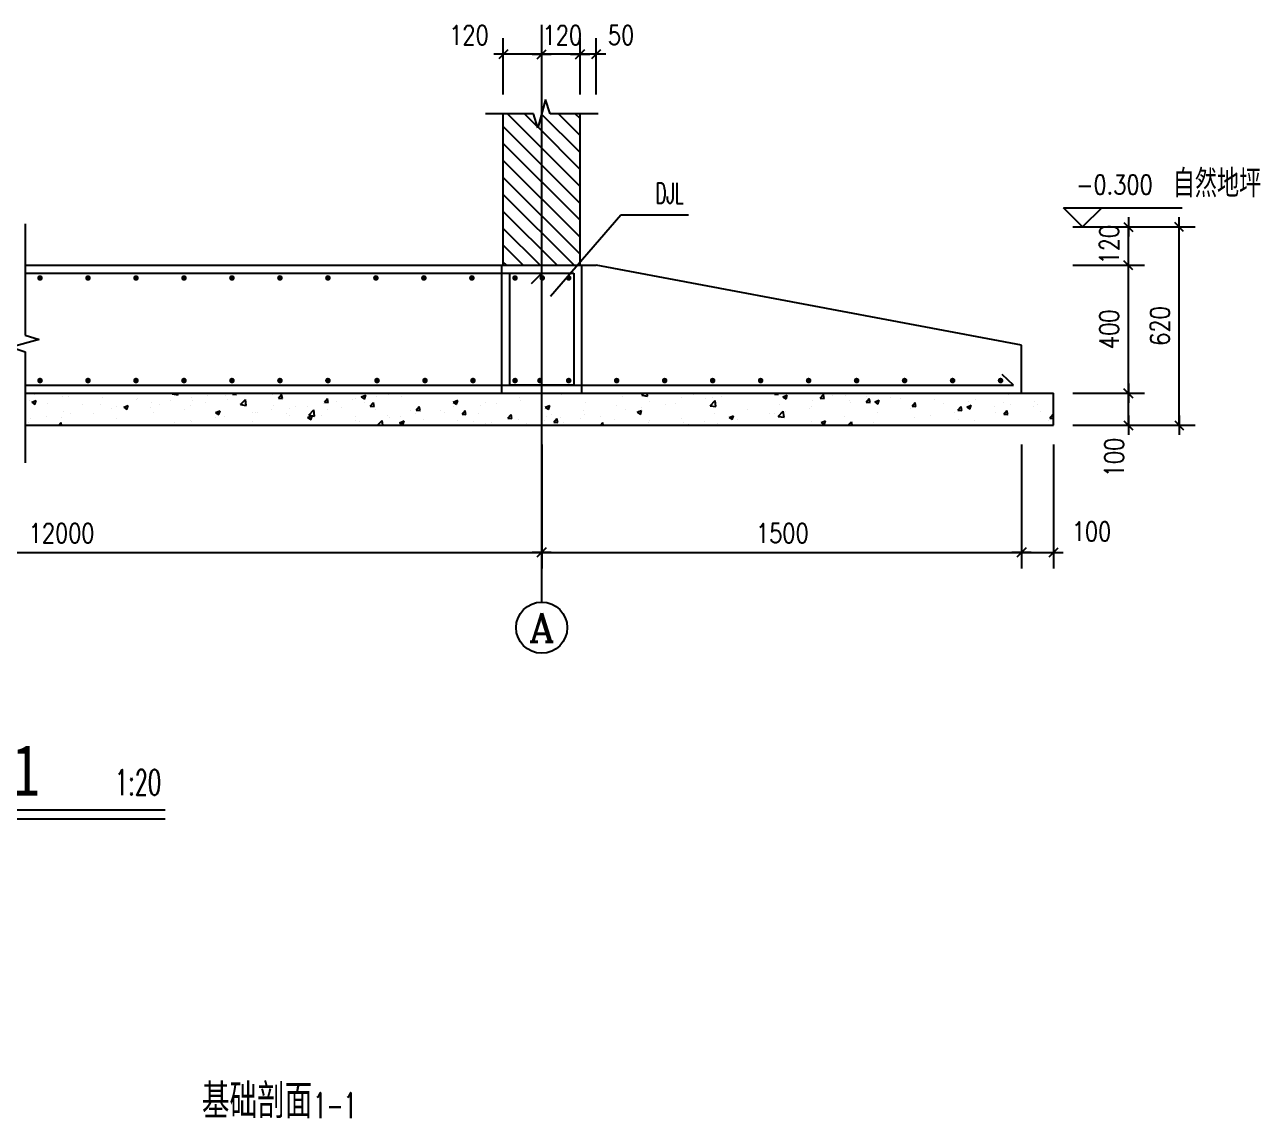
# Model space of a CAD drawing. Extents: x -84066 to -76722, y -618074 to -614071.
# Drawn here: x -80584 to -76722, y -617490 to -614071 of the extents above; entities that cross this region are included whole.
import ezdxf
from ezdxf.enums import TextEntityAlignment as Align

# ---------------------------------------------------------------- set-up
doc = ezdxf.new("R2010")
doc.units = 0
doc.header["$LTSCALE"] = 1000
doc.linetypes.add('DOTE', pattern=[2.42, 2, -0.2, 0.02, -0.2])
doc.layers.get('0').update_dxf_attribs({"linetype": 'CONTINUOUS'})
for name, color, linetype in [('AXIS', 3, 'CONTINUOUS'), ('AXIS_TEXT', 7, 'CONTINUOUS'), ('DOTE', 1, 'DOTE'), ('OTHER', 7, 'CONTINUOUS'), ('PUB_DIM', 3, 'CONTINUOUS'), ('PUB_TEXT', 7, 'CONTINUOUS'), ('基础', 4, 'CONTINUOUS'), ('填充', 7, 'CONTINUOUS'), ('钢筋', 3, 'CONTINUOUS')]:
    doc.layers.add(name, color=color, linetype=linetype)
doc.styles.add('-黑体', font='simhei_0.ttf', dxfattribs={"width": 0.8})
doc.styles.add('_HZTXT', font='txt.shx', dxfattribs={"width": 0.8, "bigfont": 'HZTXT.shx'})
doc.styles.add('_SIMPLEX', font='SIMPLEX.shx', dxfattribs={"width": 0.6})
doc.styles.add('COMPLEX', font='COMPLEX')
doc.styles.add('DIM_FONT', font='SIMPLEX', dxfattribs={"width": 0.8})

msp = doc.modelspace()

# ---------------------------------------------------------------- hatches: boundary and pattern name
at = {"layer": '钢筋'}
for points in [[(-80545.3, -614862.9, 1), (-80527.6, -614862.9, 1)], [(-80395.3, -614862.9, 1), (-80377.6, -614862.9, 1)], [(-80245.3, -614862.9, 1), (-80227.6, -614862.9, 1)], [(-80095.3, -614862.9, 1), (-80077.6, -614862.9, 1)], [(-79945.3, -614862.9, 1), (-79927.6, -614862.9, 1)], [(-79795.3, -614862.9, 1), (-79777.6, -614862.9, 1)], [(-79645.3, -614862.9, 1), (-79627.6, -614862.9, 1)], [(-79495.3, -614862.9, 1), (-79477.6, -614862.9, 1)], [(-79345.3, -614862.9, 1), (-79327.6, -614862.9, 1)], [(-79195.3, -614862.9, 1), (-79177.6, -614862.9, 1)], [(-79042.7, -614862.9, -1), (-79060.3, -614862.9, -1)], [(-78957.6, -614862.9, -1), (-78975.2, -614862.9, -1)], [(-78874.9, -614862.9, -1), (-78892.5, -614862.9, -1)], [(-80545.3, -615183.6, -1), (-80527.6, -615183.6, -1)], [(-80395.3, -615183.6, -1), (-80377.6, -615183.6, -1)], [(-80245.3, -615183.6, -1), (-80227.6, -615183.6, -1)], [(-80095.3, -615183.6, -1), (-80077.6, -615183.6, -1)], [(-79945.3, -615183.6, -1), (-79927.6, -615183.6, -1)], [(-79795.3, -615183.6, -1), (-79777.6, -615183.6, -1)], [(-79645.3, -615183.6, -1), (-79627.6, -615183.6, -1)], [(-79491.8, -615183.6, -1), (-79474.1, -615183.6, -1)], [(-79341.8, -615183.6, -1), (-79324.1, -615183.6, -1)], [(-79191.8, -615183.6, -1), (-79174.1, -615183.6, -1)], [(-79042.7, -615183.6, 1), (-79060.3, -615183.6, 1)], [(-78964.8, -615183.6, 1), (-78982.4, -615183.6, 1)], [(-78874.9, -615183.6, 1), (-78892.5, -615183.6, 1)], [(-78724.9, -615183.6, 1), (-78742.5, -615183.6, 1)], [(-78574.9, -615183.6, 1), (-78592.5, -615183.6, 1)], [(-78424.9, -615183.6, 1), (-78442.5, -615183.6, 1)], [(-78274.9, -615183.6, 1), (-78292.5, -615183.6, 1)], [(-78124.9, -615183.6, 1), (-78142.5, -615183.6, 1)], [(-77974.9, -615183.6, 1), (-77992.5, -615183.6, 1)], [(-77824.9, -615183.6, 1), (-77842.5, -615183.6, 1)], [(-77674.9, -615183.6, 1), (-77692.5, -615183.6, 1)], [(-77524.9, -615183.6, 1), (-77542.5, -615183.6, 1)]]:
    msp.add_hatch(color=256, dxfattribs=at).paths.add_polyline_path(points)

# ---------------------------------------------------------------- linework, layer by layer
for p, q in [((-79058.1, -614163.7, 0), (-79118.1, -614163.7, 0)), ((-79074.1, -614149.7, 0), (-79102.1, -614177.7, 0)), ((-78998.1, -614163.7, 0), (-78938.1, -614163.7, 0)), ((-78998.1, -614163.7, 0), (-78938.1, -614163.7, 0)), ((-78982.1, -614177.7, 0), (-78954.1, -614149.7, 0)), ((-78982.1, -614177.7, 0), (-78954.1, -614149.7, 0)), ((-78818.1, -614163.7, 0), (-78878.1, -614163.7, 0)), ((-78878.1, -614163.7, 0), (-78818.1, -614163.7, 0)), ((-78862.1, -614177.7, 0), (-78834.1, -614149.7, 0)), ((-78834.1, -614149.7, 0), (-78862.1, -614177.7, 0)), ((-78768.1, -614163.7, 0), (-78828.1, -614163.7, 0)), ((-78784.1, -614149.7, 0), (-78812.1, -614177.7, 0)), ((-77134.2, -614673.2, 0), (-77134.2, -614733.2, 0)), ((-76975.3, -614733.2, 0), (-76975.3, -614673.2, 0)), ((-77148.2, -614689.2, 0), (-77120.2, -614717.2, 0)), ((-76961.3, -614717.2, 0), (-76989.3, -614689.2, 0)), ((-77134.2, -614853.2, 0), (-77134.2, -614793.2, 0)), ((-77134.2, -614853.2, 0), (-77134.2, -614793.2, 0)), ((-77120.2, -614837.2, 0), (-77148.2, -614809.2, 0)), ((-77120.2, -614837.2, 0), (-77148.2, -614809.2, 0)), ((-77120.2, -615237.2, 0), (-77148.2, -615209.2, 0)), ((-77148.2, -615209.2, 0), (-77120.2, -615237.2, 0)), ((-77134.2, -615193.2, 0), (-77134.2, -615253.2, 0)), ((-77134.2, -615253.2, 0), (-77134.2, -615193.2, 0)), ((-77134.2, -615293.2, 0), (-77134.2, -615353.2, 0)), ((-76975.3, -615293.2, 0), (-76975.3, -615353.2, 0)), ((-77148.2, -615309.2, 0), (-77120.2, -615337.2, 0)), ((-76989.3, -615309.2, 0), (-76961.3, -615337.2, 0)), ((-78998.1, -615721, 0), (-78938.1, -615721, 0)), ((-78938.1, -615721, 0), (-78998.1, -615721, 0)), ((-78954.1, -615707, 0), (-78982.1, -615735, 0)), ((-78982.1, -615735, 0), (-78954.1, -615707, 0)), ((-77498.1, -615721, 0), (-77438.1, -615721, 0)), ((-77438.1, -615721, 0), (-77498.1, -615721, 0)), ((-77454.1, -615707, 0), (-77482.1, -615735, 0)), ((-77482.1, -615735, 0), (-77454.1, -615707, 0)), ((-77398.1, -615721, 0), (-77338.1, -615721, 0)), ((-77382.1, -615735, 0), (-77354.1, -615707, 0))]:
    msp.add_line(p, q)
msp.add_circle((-78968.1, -615956.1, 0), 80)
at = {"layer": 'AXIS'}
msp.add_line((-78968.1, -615876.1, 0), (-78968.1, -615244.4, 0), dxfattribs=at)
at = {"layer": 'DOTE'}
msp.add_line((-78968.1, -615430.1, 0), (-78968.1, -614071.1, 0), dxfattribs=at)
at = {"layer": 'OTHER'}
for p, q in [((-78956.1, -614305.4, 0), (-78980.1, -614393.4, 0)), ((-78942.1, -614349.4, 0), (-78956.1, -614305.4, 0)), ((-78994.1, -614349.4, 0), (-79144.1, -614349.4, 0)), ((-78980.1, -614393.4, 0), (-78994.1, -614349.4, 0)), ((-78792.1, -614349.4, 0), (-78942.1, -614349.4, 0)), ((-80583.1, -614694, 0), (-80583.1, -615041.3, 0)), ((-80539.1, -615055.3, 0), (-80627.1, -615079.3, 0)), ((-80583.1, -615041.3, 0), (-80539.1, -615055.3, 0)), ((-80627.1, -615079.3, 0), (-80583.1, -615093.3, 0)), ((-80583.1, -615093.3, 0), (-80583.1, -615440.6, 0))]:
    msp.add_line(p, q, dxfattribs=at)
at = {"layer": 'PUB_DIM'}
for p, q in [((-79088.1, -614289.4, 0), (-79088.1, -614113.7, 0)), ((-78968.1, -614289.4, 0), (-78968.1, -614113.7, 0)), ((-78848.1, -614289.4, 0), (-78848.1, -614113.7, 0)), ((-78848.1, -614289.4, 0), (-78848.1, -614113.7, 0)), ((-78798.1, -614289.4, 0), (-78798.1, -614113.7, 0)), ((-78968.3, -614163.7, 0), (-79087.9, -614163.7, 0)), ((-78968.3, -614163.7, 0), (-78968.5, -614163.7, 0)), ((-78848.1, -614163.7, 0), (-78968.1, -614163.7, 0)), ((-78848.3, -614163.7, 0), (-78848.5, -614163.7, 0)), ((-78798.1, -614163.7, 0), (-78848.1, -614163.7, 0)), ((-78847.9, -614163.7, 0), (-78847.7, -614163.7, 0)), ((-78797.9, -614163.7, 0), (-78797.7, -614163.7, 0)), ((-77337.2, -614643.2, 0), (-77217.2, -614643.2, 0)), ((-77277.2, -614703.2, 0), (-77337.2, -614643.2, 0)), ((-77217.2, -614643.2, 0), (-77277.2, -614703.2, 0)), ((-77217.2, -614643.2, 0), (-76965.7, -614643.2, 0)), ((-77308.1, -614703.2, 0), (-77084.2, -614703.2, 0)), ((-77149.1, -614703.2, 0), (-76925.3, -614703.2, 0)), ((-77134.2, -614703, 0), (-77134.2, -614702.8, 0)), ((-77134.2, -614823.2, 0), (-77134.2, -614703.2, 0)), ((-76975.3, -615323, 0), (-76975.3, -614703.4, 0)), ((-77308.1, -614823.2, 0), (-77084.2, -614823.2, 0)), ((-77308.1, -614823.2, 0), (-77084.2, -614823.2, 0)), ((-77134.2, -615223, 0), (-77134.2, -614823.4, 0)), ((-77134.2, -614823.4, 0), (-77134.2, -614823.6, 0)), ((-77308.1, -615223.2, 0), (-77084.2, -615223.2, 0)), ((-77308.1, -615223.2, 0), (-77084.2, -615223.2, 0)), ((-77134.2, -615323, 0), (-77134.2, -615223.4, 0)), ((-77308.1, -615323.2, 0), (-77084.2, -615323.2, 0)), ((-77149.1, -615323.2, 0), (-76925.3, -615323.2, 0)), ((-78968.1, -615383.2, 0), (-78968.1, -615771, 0)), ((-78968.1, -615383.2, 0), (-78968.1, -615771, 0)), ((-77468.1, -615383.2, 0), (-77468.1, -615771, 0)), ((-77468.1, -615383.2, 0), (-77468.1, -615771, 0)), ((-77368.1, -615383.2, 0), (-77368.1, -615771, 0)), ((-81969.6, -615721, 0), (-78968.3, -615721, 0)), ((-78967.9, -615721, 0), (-77468.3, -615721, 0)), ((-77467.9, -615721, 0), (-77368.3, -615721, 0))]:
    msp.add_line(p, q, dxfattribs=at)
at = {"layer": 'PUB_TEXT'}
for p, q in [((-78940.2, -614919.8, 0), (-78720.4, -614665, 0)), ((-78720.4, -614665, 0), (-78509.4, -614665, 0)), ((-80798.7, -616525.4, 0), (-80145.5, -616525.4, 0)), ((-80798.7, -616553.6, 0), (-80145.5, -616553.6, 0))]:
    msp.add_line(p, q, dxfattribs=at)
at = {"layer": '基础'}
for p, q in [((-79088.1, -614823.2, 0), (-79088.1, -614349.4, 0)), ((-78848.1, -614823.2, 0), (-78848.1, -614349.4, 0)), ((-80583.1, -614823.2, 0), (-78798.1, -614823.2, 0)), ((-79093.1, -615223.2, 0), (-79093.1, -614823.2, 0)), ((-78843.1, -615223.2, 0), (-78843.1, -614823.2, 0)), ((-77468.1, -615073.2, 0), (-78798.1, -614823.2, 0)), ((-77468.1, -615223.2, 0), (-77468.1, -615073.2, 0)), ((-80583.1, -615223.2, 0), (-77368.1, -615223.2, 0)), ((-77368.1, -615323.2, 0), (-77368.1, -615223.2, 0)), ((-80583.1, -615323.2, 0), (-77368.1, -615323.2, 0))]:
    msp.add_line(p, q, dxfattribs=at)
at = {"layer": '填充'}
for p, q in [((-78954.2, -614311.3, 0), (-78957, -614308.6, 0)), ((-78848.1, -614576.5, 0), (-79075.2, -614349.4, 0)), ((-78981, -614390.6, 0), (-79022.2, -614349.4, 0)), ((-78848.1, -614470.5, 0), (-78968.3, -614350.3, 0)), ((-78848.1, -614417.4, 0), (-78916.1, -614349.4, 0)), ((-78848.1, -614364.4, 0), (-78863.1, -614349.4, 0)), ((-78848.1, -614629.6, 0), (-79088.1, -614389.6, 0)), ((-78848.1, -614523.5, 0), (-78979.7, -614391.9, 0)), ((-78848.1, -614682.6, 0), (-79088.1, -614442.6, 0)), ((-78848.1, -614735.6, 0), (-79088.1, -614495.6, 0)), ((-78848.1, -614788.7, 0), (-79088.1, -614548.7, 0)), ((-78866.6, -614823.2, 0), (-79088.1, -614601.7, 0)), ((-78919.6, -614823.2, 0), (-79088.1, -614654.7, 0)), ((-78972.6, -614823.2, 0), (-79088.1, -614707.8, 0)), ((-79025.7, -614823.2, 0), (-79088.1, -614760.8, 0)), ((-79078.7, -614823.2, 0), (-79088.1, -614813.8, 0)), ((-80554, -615228.5, 0), (-80554, -615228.5, 0)), ((-80513.9, -615224, 0), (-80513.9, -615224, 0)), ((-80122.9, -615225.5, 0), (-80120.7, -615223.2, 0)), ((-80122.9, -615225.5, 0), (-80105.1, -615228.2, 0)), ((-80105.1, -615228.3, 0), (-80105.7, -615223.2, 0)), ((-79934.3, -615226.1, 0), (-79931.9, -615223.2, 0)), ((-79934.3, -615226.1, 0), (-79922.3, -615227.2, 0)), ((-79922.3, -615227.2, 0), (-79923.1, -615223.2, 0)), ((-79812.9, -615223.2, 0), (-79809.5, -615225.5, 0)), ((-79809.5, -615225.5, 0), (-79808.7, -615223.2, 0)), ((-79790.8, -615238.7, 0), (-79781.2, -615227.2, 0)), ((-79778.9, -615239.7, 0), (-79781.2, -615227.2, 0)), ((-79447.7, -615227.7, 0), (-79447.7, -615227.7, 0)), ((-78936, -615223.3, 0), (-78936, -615223.3, 0)), ((-78906.9, -615228.3, 0), (-78906.9, -615228.3, 0)), ((-78655.3, -615229.3, 0), (-78649.4, -615223.2, 0)), ((-78637.5, -615232.1, 0), (-78638.5, -615223.2, 0)), ((-78494.5, -615223.2, 0), (-78491.8, -615225, 0)), ((-78491.8, -615225.1, 0), (-78491.1, -615223.2, 0)), ((-78329.4, -615224.3, 0), (-78329.4, -615224.3, 0)), ((-78240.6, -615226.3, 0), (-78238.1, -615223.2, 0)), ((-78240.6, -615226.3, 0), (-78228.7, -615227.3, 0)), ((-78228.7, -615227.4, 0), (-78229.4, -615223.2, 0)), ((-78214.3, -615234.4, 0), (-78200.3, -615229, 0)), ((-78204.3, -615241.1, 0), (-78200.3, -615229, 0)), ((-78166.3, -615225.6, 0), (-78166.3, -615225.6, 0)), ((-78097.2, -615238.8, 0), (-78087.5, -615227.3, 0)), ((-78085.2, -615239.9, 0), (-78087.5, -615227.4, 0)), ((-77890.3, -615225.7, 0), (-77890.3, -615225.7, 0)), ((-77508, -615227.7, 0), (-77508, -615227.7, 0)), ((-80569.3, -615247.1, 0), (-80569.3, -615247.1, 0)), ((-80562.4, -615251.2, 0), (-80548.3, -615245.9, 0)), ((-80562.4, -615251.2, 0), (-80552.4, -615258, 0)), ((-80552.4, -615258, 0), (-80548.3, -615245.9, 0)), ((-80511.9, -615255.4, 0), (-80511.9, -615255.4, 0)), ((-80466.6, -615233, 0), (-80466.6, -615233, 0)), ((-80447.3, -615233, 0), (-80447.3, -615233, 0)), ((-80405.1, -615259.9, 0), (-80405.1, -615259.9, 0)), ((-80346.8, -615259, 0), (-80346.8, -615259, 0)), ((-80340.5, -615237.6, 0), (-80340.5, -615237.6, 0)), ((-80298.3, -615264.4, 0), (-80298.3, -615264.4, 0)), ((-80274.9, -615267.3, 0), (-80260.9, -615261.9, 0)), ((-80274.9, -615267.3, 0), (-80265, -615274, 0)), ((-80265, -615274, 0), (-80260.9, -615261.9, 0)), ((-80264.3, -615263.1, 0), (-80264.3, -615263.1, 0)), ((-80233.8, -615242.1, 0), (-80233.8, -615242.1, 0)), ((-80230.2, -615239, 0), (-80230.2, -615239, 0)), ((-80188.6, -615253.2, 0), (-80188.6, -615253.2, 0)), ((-80161.4, -615257.7, 0), (-80161.4, -615257.7, 0)), ((-80127, -615246.6, 0), (-80127, -615246.6, 0)), ((-80065.6, -615262.9, 0), (-80065.6, -615262.9, 0)), ((-80062.3, -615236.5, 0), (-80062.3, -615236.5, 0)), ((-80060.4, -615244.9, 0), (-80060.4, -615244.9, 0)), ((-80020.2, -615251.1, 0), (-80020.2, -615251.1, 0)), ((-80012.2, -615229.9, 0), (-80012.2, -615229.9, 0)), ((-79956.5, -615229.9, 0), (-79956.5, -615229.9, 0)), ((-79949, -615242.8, 0), (-79949, -615242.8, 0)), ((-79913.5, -615255.6, 0), (-79913.5, -615255.6, 0)), ((-79909.4, -615258.6, 0), (-79893.9, -615242.4, 0)), ((-79909.4, -615258.6, 0), (-79891.6, -615261.4, 0)), ((-79891.6, -615261.4, 0), (-79893.8, -615242.4, 0)), ((-79806.7, -615260.1, 0), (-79806.7, -615260.1, 0)), ((-79790.8, -615238.7, 0), (-79778.9, -615239.7, 0)), ((-79736.9, -615265.7, 0), (-79736.9, -615265.7, 0)), ((-79699.9, -615264.6, 0), (-79699.9, -615264.6, 0)), ((-79651.4, -615254.6, 0), (-79651.4, -615254.6, 0)), ((-79647.4, -615251.2, 0), (-79637.7, -615239.7, 0)), ((-79647.4, -615251.2, 0), (-79635.4, -615252.3, 0)), ((-79635.4, -615252.3, 0), (-79637.7, -615239.8, 0)), ((-79610.6, -615249, 0), (-79610.6, -615249, 0)), ((-79560.6, -615242.4, 0), (-79560.6, -615242.4, 0)), ((-79548.7, -615240.5, 0), (-79548.7, -615240.5, 0)), ((-79532, -615234.8, 0), (-79518, -615229.4, 0)), ((-79532, -615234.8, 0), (-79522.1, -615241.5, 0)), ((-79522.7, -615252.8, 0), (-79522.7, -615252.8, 0)), ((-79522.1, -615241.5, 0), (-79518, -615229.4, 0)), ((-79503.9, -615263.8, 0), (-79494.3, -615252.3, 0)), ((-79503.9, -615263.8, 0), (-79492, -615264.8, 0)), ((-79492, -615264.8, 0), (-79494.3, -615252.3, 0)), ((-79484.8, -615232.5, 0), (-79484.8, -615232.5, 0)), ((-79406, -615232.7, 0), (-79406, -615232.7, 0)), ((-79360.5, -615276.3, 0), (-79350.8, -615264.8, 0)), ((-79348.5, -615277.4, 0), (-79350.8, -615264.9, 0)), ((-79244.6, -615250.8, 0), (-79230.6, -615245.4, 0)), ((-79244.6, -615250.8, 0), (-79234.7, -615257.5, 0)), ((-79243.5, -615265.2, 0), (-79243.5, -615265.2, 0)), ((-79234.6, -615257.5, 0), (-79230.6, -615245.5, 0)), ((-79159, -615261.5, 0), (-79159, -615261.5, 0)), ((-79142.5, -615252.4, 0), (-79142.5, -615252.4, 0)), ((-79108.9, -615254.9, 0), (-79108.9, -615254.9, 0)), ((-79038.6, -615237.4, 0), (-79038.6, -615237.4, 0)), ((-79033.2, -615245, 0), (-79033.2, -615245, 0)), ((-78957.2, -615266.8, 0), (-78943.2, -615261.4, 0)), ((-78957.2, -615266.8, 0), (-78947.2, -615273.5, 0)), ((-78947.2, -615273.6, 0), (-78943.2, -615261.5, 0)), ((-78831.1, -615252, 0), (-78831.1, -615252, 0)), ((-78733.5, -615262.1, 0), (-78733.5, -615262.1, 0)), ((-78714.5, -615232, 0), (-78714.5, -615232, 0)), ((-78657.3, -615267.4, 0), (-78657.3, -615267.4, 0)), ((-78655.3, -615229.3, 0), (-78637.5, -615232, 0)), ((-78630.8, -615248, 0), (-78630.8, -615248, 0)), ((-78581.6, -615257.5, 0), (-78581.6, -615257.5, 0)), ((-78549.9, -615255.8, 0), (-78549.9, -615255.8, 0)), ((-78529.8, -615235.2, 0), (-78529.8, -615235.2, 0)), ((-78455.2, -615240.8, 0), (-78455.2, -615240.8, 0)), ((-78441.8, -615262.4, 0), (-78426.2, -615246.2, 0)), ((-78441.8, -615262.4, 0), (-78424, -615265.2, 0)), ((-78433.3, -615235.8, 0), (-78433.3, -615235.8, 0)), ((-78424, -615265.2, 0), (-78426.2, -615246.2, 0)), ((-78405.2, -615234.2, 0), (-78405.2, -615234.2, 0)), ((-78224.6, -615259.9, 0), (-78224.6, -615259.9, 0)), ((-78214.3, -615234.4, 0), (-78204.3, -615241.1, 0)), ((-78123.6, -615265.8, 0), (-78123.6, -615265.8, 0)), ((-78120.8, -615244.9, 0), (-78120.8, -615244.9, 0)), ((-78097.2, -615238.8, 0), (-78085.2, -615239.9, 0)), ((-78059.5, -615230.1, 0), (-78059.5, -615230.1, 0)), ((-78018.1, -615230.8, 0), (-78018.1, -615230.8, 0)), ((-78007, -615245.8, 0), (-78007, -615245.8, 0)), ((-78003.6, -615253.3, 0), (-78003.6, -615253.3, 0)), ((-77953.7, -615251.4, 0), (-77944.1, -615239.9, 0)), ((-77953.7, -615251.4, 0), (-77941.8, -615252.4, 0)), ((-77953.5, -615246.7, 0), (-77953.5, -615246.7, 0)), ((-77952.8, -615234.6, 0), (-77952.8, -615234.6, 0)), ((-77941.8, -615252.5, 0), (-77944.1, -615239.9, 0)), ((-77926.9, -615250.4, 0), (-77912.9, -615245, 0)), ((-77926.9, -615250.4, 0), (-77916.9, -615257.1, 0)), ((-77916.9, -615257.1, 0), (-77912.8, -615245, 0)), ((-77877.8, -615236.8, 0), (-77877.8, -615236.8, 0)), ((-77846, -615239.1, 0), (-77846, -615239.1, 0)), ((-77810.3, -615263.9, 0), (-77800.6, -615252.4, 0)), ((-77810.3, -615263.9, 0), (-77798.3, -615265, 0)), ((-77798.3, -615265, 0), (-77800.6, -615252.5, 0)), ((-77739.2, -615243.6, 0), (-77739.2, -615243.6, 0)), ((-77712.9, -615255.5, 0), (-77712.9, -615255.5, 0)), ((-77666.8, -615276.5, 0), (-77657.2, -615265, 0)), ((-77654.8, -615277.6, 0), (-77657.2, -615265, 0)), ((-77639.4, -615266.4, 0), (-77625.4, -615261, 0)), ((-77639.4, -615266.4, 0), (-77629.5, -615273.1, 0)), ((-77632.5, -615248.1, 0), (-77632.5, -615248.1, 0)), ((-77629.5, -615273.1, 0), (-77625.4, -615261, 0)), ((-77611.9, -615242.7, 0), (-77611.9, -615242.7, 0)), ((-77552, -615265.8, 0), (-77552, -615265.8, 0)), ((-77525.7, -615252.6, 0), (-77525.7, -615252.6, 0)), ((-77501.9, -615259.2, 0), (-77501.9, -615259.2, 0)), ((-77432, -615265, 0), (-77432, -615265, 0)), ((-77426.2, -615249.3, 0), (-77426.2, -615249.3, 0)), ((-77418.9, -615257.1, 0), (-77418.9, -615257.1, 0)), ((-80580.1, -615299, 0), (-80580.1, -615299, 0)), ((-80566.5, -615302.9, 0), (-80566.5, -615302.9, 0)), ((-80516.5, -615296.3, 0), (-80516.5, -615296.3, 0)), ((-80469, -615299.6, 0), (-80469, -615299.6, 0)), ((-80463.4, -615279, 0), (-80463.4, -615279, 0)), ((-80440.7, -615286.4, 0), (-80440.7, -615286.4, 0)), ((-80368, -615286.8, 0), (-80368, -615286.8, 0)), ((-80314.4, -615269.7, 0), (-80314.4, -615269.7, 0)), ((-80298.9, -615302.9, 0), (-80298.9, -615302.9, 0)), ((-80264.1, -615271.8, 0), (-80264.1, -615271.8, 0)), ((-80191.6, -615268.9, 0), (-80191.6, -615268.9, 0)), ((-80182.2, -615282.9, 0), (-80182.2, -615282.9, 0)), ((-80084.8, -615273.4, 0), (-80084.8, -615273.4, 0)), ((-79989.1, -615298.9, 0), (-79989.1, -615298.9, 0)), ((-79987.5, -615283.3, 0), (-79973.5, -615277.9, 0)), ((-79987.5, -615283.3, 0), (-79977.6, -615290, 0)), ((-79978.1, -615278, 0), (-79978.1, -615278, 0)), ((-79977.5, -615290, 0), (-79973.5, -615277.9, 0)), ((-79959, -615296.5, 0), (-79959, -615296.5, 0)), ((-79871.3, -615282.5, 0), (-79871.3, -615282.5, 0)), ((-79862.8, -615282.2, 0), (-79862.8, -615282.2, 0)), ((-79856.3, -615282.4, 0), (-79856.3, -615282.4, 0)), ((-79812.7, -615275.6, 0), (-79812.7, -615275.6, 0)), ((-79764.5, -615287, 0), (-79764.5, -615287, 0)), ((-79755.9, -615292.8, 0), (-79755.9, -615292.8, 0)), ((-79755.3, -615269.6, 0), (-79755.3, -615269.6, 0)), ((-79700.1, -615299.3, 0), (-79686.1, -615293.9, 0)), ((-79700.1, -615299.3, 0), (-79690.1, -615306, 0)), ((-79696, -615291.7, 0), (-79680.4, -615275.5, 0)), ((-79696, -615291.7, 0), (-79678.2, -615294.5, 0)), ((-79690.1, -615306, 0), (-79686.1, -615293.9, 0)), ((-79678.2, -615294.5, 0), (-79680.4, -615275.5, 0)), ((-79657.8, -615291.5, 0), (-79657.8, -615291.5, 0)), ((-79639.3, -615272.8, 0), (-79639.3, -615272.8, 0)), ((-79593.2, -615269.1, 0), (-79593.2, -615269.1, 0)), ((-79551, -615296, 0), (-79551, -615296, 0)), ((-79486.4, -615273.6, 0), (-79486.4, -615273.6, 0)), ((-79450.1, -615294.3, 0), (-79450.1, -615294.3, 0)), ((-79444.2, -615300.5, 0), (-79444.2, -615300.5, 0)), ((-79411.1, -615294.7, 0), (-79411.1, -615294.7, 0)), ((-79379.6, -615278.2, 0), (-79379.6, -615278.2, 0)), ((-79361.1, -615288.1, 0), (-79361.1, -615288.1, 0)), ((-79360.5, -615276.3, 0), (-79348.5, -615277.4, 0)), ((-79346.2, -615279.3, 0), (-79346.2, -615279.3, 0)), ((-79337.5, -615305, 0), (-79337.5, -615305, 0)), ((-79285.3, -615278.2, 0), (-79285.3, -615278.2, 0)), ((-79272.9, -615282.7, 0), (-79272.9, -615282.7, 0)), ((-79217, -615288.9, 0), (-79207.4, -615277.4, 0)), ((-79217, -615288.9, 0), (-79205.1, -615289.9, 0)), ((-79205.1, -615289.9, 0), (-79207.4, -615277.4, 0)), ((-79166.1, -615287.2, 0), (-79166.1, -615287.2, 0)), ((-79073.6, -615301.4, 0), (-79063.9, -615289.9, 0)), ((-79073.6, -615301.4, 0), (-79061.6, -615302.5, 0)), ((-79064.4, -615292, 0), (-79064.4, -615292, 0)), ((-79061.6, -615302.5, 0), (-79063.9, -615290, 0)), ((-79059.3, -615291.7, 0), (-79059.3, -615291.7, 0)), ((-79041.1, -615304, 0), (-79041.1, -615304, 0)), ((-78952.6, -615296.2, 0), (-78952.6, -615296.2, 0)), ((-78947.7, -615272, 0), (-78947.7, -615272, 0)), ((-78938.4, -615289.9, 0), (-78938.4, -615289.9, 0)), ((-78930.1, -615314, 0), (-78920.5, -615302.5, 0)), ((-78918.2, -615315, 0), (-78920.5, -615302.5, 0)), ((-78909.4, -615300.6, 0), (-78909.4, -615300.6, 0)), ((-78845.8, -615300.7, 0), (-78845.8, -615300.7, 0)), ((-78837.4, -615277.1, 0), (-78837.4, -615277.1, 0)), ((-78833.7, -615290.7, 0), (-78833.7, -615290.7, 0)), ((-78783.2, -615295.9, 0), (-78783.2, -615295.9, 0)), ((-78739.1, -615305.2, 0), (-78739.1, -615305.2, 0)), ((-78707.4, -615274, 0), (-78707.4, -615274, 0)), ((-78669.8, -615282.8, 0), (-78655.7, -615277.5, 0)), ((-78669.8, -615282.8, 0), (-78659.8, -615289.6, 0)), ((-78666.5, -615275.9, 0), (-78666.5, -615275.9, 0)), ((-78659.8, -615289.6, 0), (-78655.7, -615277.5, 0)), ((-78532.2, -615301.8, 0), (-78532.2, -615301.8, 0)), ((-78428.3, -615286.8, 0), (-78428.3, -615286.8, 0)), ((-78382.3, -615298.9, 0), (-78368.3, -615293.5, 0)), ((-78382.3, -615298.9, 0), (-78372.4, -615305.6, 0)), ((-78382, -615303.2, 0), (-78382, -615303.2, 0)), ((-78372.4, -615305.6, 0), (-78368.3, -615293.5, 0)), ((-78356.9, -615305.8, 0), (-78356.9, -615305.8, 0)), ((-78325.6, -615272.7, 0), (-78325.6, -615272.7, 0)), ((-78255.7, -615286.5, 0), (-78255.7, -615286.5, 0)), ((-78240.2, -615285.8, 0), (-78240.2, -615285.8, 0)), ((-78228.4, -615295.5, 0), (-78212.8, -615279.3, 0)), ((-78228.4, -615295.5, 0), (-78210.6, -615298.3, 0)), ((-78210.6, -615298.3, 0), (-78212.8, -615279.3, 0)), ((-78205.7, -615279.9, 0), (-78205.7, -615279.9, 0)), ((-78129.9, -615270, 0), (-78129.9, -615270, 0)), ((-78020.5, -615297.4, 0), (-78020.5, -615297.4, 0)), ((-77919.5, -615284.6, 0), (-77919.5, -615284.6, 0)), ((-77815.6, -615269.6, 0), (-77815.6, -615269.6, 0)), ((-77804.1, -615299, 0), (-77804.1, -615299, 0)), ((-77754, -615292.4, 0), (-77754, -615292.4, 0)), ((-77678.3, -615282.5, 0), (-77678.3, -615282.5, 0)), ((-77666.8, -615276.5, 0), (-77654.9, -615277.5, 0)), ((-77665.3, -615305, 0), (-77665.3, -615305, 0)), ((-77548.7, -615285, 0), (-77548.7, -615285, 0)), ((-77523.4, -615289, 0), (-77513.7, -615277.5, 0)), ((-77523.4, -615289, 0), (-77511.4, -615290.1, 0)), ((-77511.4, -615290.1, 0), (-77513.7, -615277.6, 0)), ((-77510.4, -615294.3, 0), (-77510.4, -615294.3, 0)), ((-77407.8, -615280.2, 0), (-77407.8, -615280.2, 0)), ((-77379.9, -615301.6, 0), (-77370.3, -615290.1, 0)), ((-77379.9, -615301.6, 0), (-77368.1, -615302.6, 0)), ((-77368.1, -615301.9, 0), (-77370.3, -615290.1, 0)), ((-80571.7, -615313.6, 0), (-80571.7, -615313.6, 0)), ((-80477.7, -615323.2, 0), (-80470.7, -615314.9, 0)), ((-80469.2, -615323.2, 0), (-80470.7, -615314.9, 0)), ((-80415.5, -615322.9, 0), (-80415.5, -615322.9, 0)), ((-80114.9, -615315.4, 0), (-80114.9, -615315.4, 0)), ((-80064.8, -615308.8, 0), (-80064.8, -615308.8, 0)), ((-80062.8, -615311.5, 0), (-80062.8, -615311.5, 0)), ((-79872.6, -615312.8, 0), (-79872.6, -615312.8, 0)), ((-79653.8, -615321.2, 0), (-79653.8, -615321.2, 0)), ((-79613.2, -615321.3, 0), (-79613.2, -615321.3, 0)), ((-79551.1, -615307.1, 0), (-79551.1, -615307.1, 0)), ((-79537.4, -615311.4, 0), (-79537.4, -615311.4, 0)), ((-79481, -615323.2, 0), (-79467, -615308.6, 0)), ((-79465.2, -615323.2, 0), (-79466.9, -615308.6, 0)), ((-79412.6, -615315.3, 0), (-79398.6, -615309.9, 0)), ((-79412.6, -615315.3, 0), (-79402.7, -615322, 0)), ((-79402.7, -615322, 0), (-79398.6, -615310, 0)), ((-79230.7, -615309.5, 0), (-79230.7, -615309.5, 0)), ((-79181, -615312, 0), (-79181, -615312, 0)), ((-79145, -615319, 0), (-79145, -615319, 0)), ((-79123.9, -615314, 0), (-79123.9, -615314, 0)), ((-79017.2, -615318.5, 0), (-79017.2, -615318.5, 0)), ((-78959.5, -615307.2, 0), (-78959.5, -615307.2, 0)), ((-78930.1, -615314, 0), (-78918.2, -615315, 0)), ((-78910.4, -615323.1, 0), (-78910.4, -615323.1, 0)), ((-78899.8, -615315.9, 0), (-78899.8, -615315.9, 0)), ((-78783.9, -615323.2, 0), (-78777, -615315, 0)), ((-78775.5, -615323.2, 0), (-78777, -615315.1, 0)), ((-78633.2, -615314.6, 0), (-78633.2, -615314.6, 0)), ((-78632.3, -615309.7, 0), (-78632.3, -615309.7, 0)), ((-78525.5, -615314.2, 0), (-78525.5, -615314.2, 0)), ((-78507.9, -615319.7, 0), (-78507.9, -615319.7, 0)), ((-78457.8, -615313.1, 0), (-78457.8, -615313.1, 0)), ((-78418.8, -615318.7, 0), (-78418.8, -615318.7, 0)), ((-78123.2, -615311.5, 0), (-78123.2, -615311.5, 0)), ((-78094.9, -615314.9, 0), (-78080.9, -615309.5, 0)), ((-78094.9, -615314.9, 0), (-78085, -615321.6, 0)), ((-78084.9, -615321.6, 0), (-78080.9, -615309.5, 0)), ((-78009.8, -615323.2, 0), (-77999.3, -615312.4, 0)), ((-77998.1, -615323.2, 0), (-77999.3, -615312.4, 0)), ((-77930.4, -615315.6, 0), (-77930.4, -615315.6, 0)), ((-77715.3, -615322.1, 0), (-77715.3, -615322.1, 0)), ((-77614.3, -615309.3, 0), (-77614.3, -615309.3, 0)), ((-77384.1, -615308.9, 0), (-77384.1, -615308.9, 0))]:
    msp.add_line(p, q, dxfattribs=at)
at = {"layer": '钢筋'}
for p, q in [((-80583.1, -614848.2, 0), (-78968.1, -614848.2, 0)), ((-79068.1, -615198.2, 0), (-79068.1, -614848.2, 0)), ((-79068.1, -614848.2, 0), (-78868.1, -614848.2, 0)), ((-78968.1, -614848.2, 0), (-79000.8, -614881.2, 0)), ((-78868.1, -614848.2, 0), (-78868.1, -615198.2, 0)), ((-77493.1, -615198.2, 0), (-77528.3, -615164.4, 0)), ((-80583.1, -615198.2, 0), (-77493.1, -615198.2, 0)), ((-78868.1, -615198.2, 0), (-79068.1, -615198.2, 0))]:
    msp.add_line(p, q, dxfattribs=at)

# ---------------------------------------------------------------- texts
at = {"color": 7, "style": 'DIM_FONT', "width": 0.8}
for s, p in [('120', (-79257.3, -614133.7, 0)), ('120', (-78965.2, -614133.7, 0)), ('50', (-78761.1, -614133.7, 0)), ('12000', (-80571.8, -615691, 0)), ('1500', (-78298.1, -615691, 0)), ('100', (-77311, -615685.2, 0))]:
    msp.add_text(s, height=60, dxfattribs=at).set_placement(p)
for s, p in [('120', (-77164.2, -614820.4, 0)), ('620', (-77005.3, -615074.9, 0)), ('400', (-77164.2, -615084.9, 0)), ('100', (-77148.4, -615486, 0))]:
    msp.add_text(s, height=60, rotation=90, dxfattribs=at).set_placement(p)
at = {"layer": 'AXIS_TEXT', "style": 'COMPLEX', "width": 1.041667}
msp.add_attdef('A', text='', height=89.6, dxfattribs=at).set_placement((-79008.1, -616000.9, 0), (-78928.1, -616000.9, 0), align=Align.FIT)
at = {"layer": 'PUB_DIM', "style": 'DIM_FONT', "width": 0.8}
msp.add_text('-0.300', height=60, dxfattribs=at).set_placement((-77058.1, -614601.2, 0), align=Align.RIGHT)
at = {"layer": 'PUB_TEXT'}
for s, height, style, width, p in [('自然地坪', 86.35, '_HZTXT', 0.8, (-76995.3, -614610.7, 0)), ('DJL', 64, '_SIMPLEX', 0.6, (-78612.9, -614629.6, 0)), ('1-1', 160, '-黑体', 0.8, (-80797.3, -616481.8, 0)), ('1:20', 80, '_SIMPLEX', 0.6, (-80302, -616479.8, 0)), ('基础剖面', 107.93, '_HZTXT', 0.8, (-80030.5, -617490, 0)), ('1-1', 80, '_SIMPLEX', 0.6, (-79682.4, -617490, 0))]:
    msp.add_text(s, height=height, dxfattribs=dict(at, style=style, width=width)).set_placement(p)

doc.saveas('drawing.dxf')
